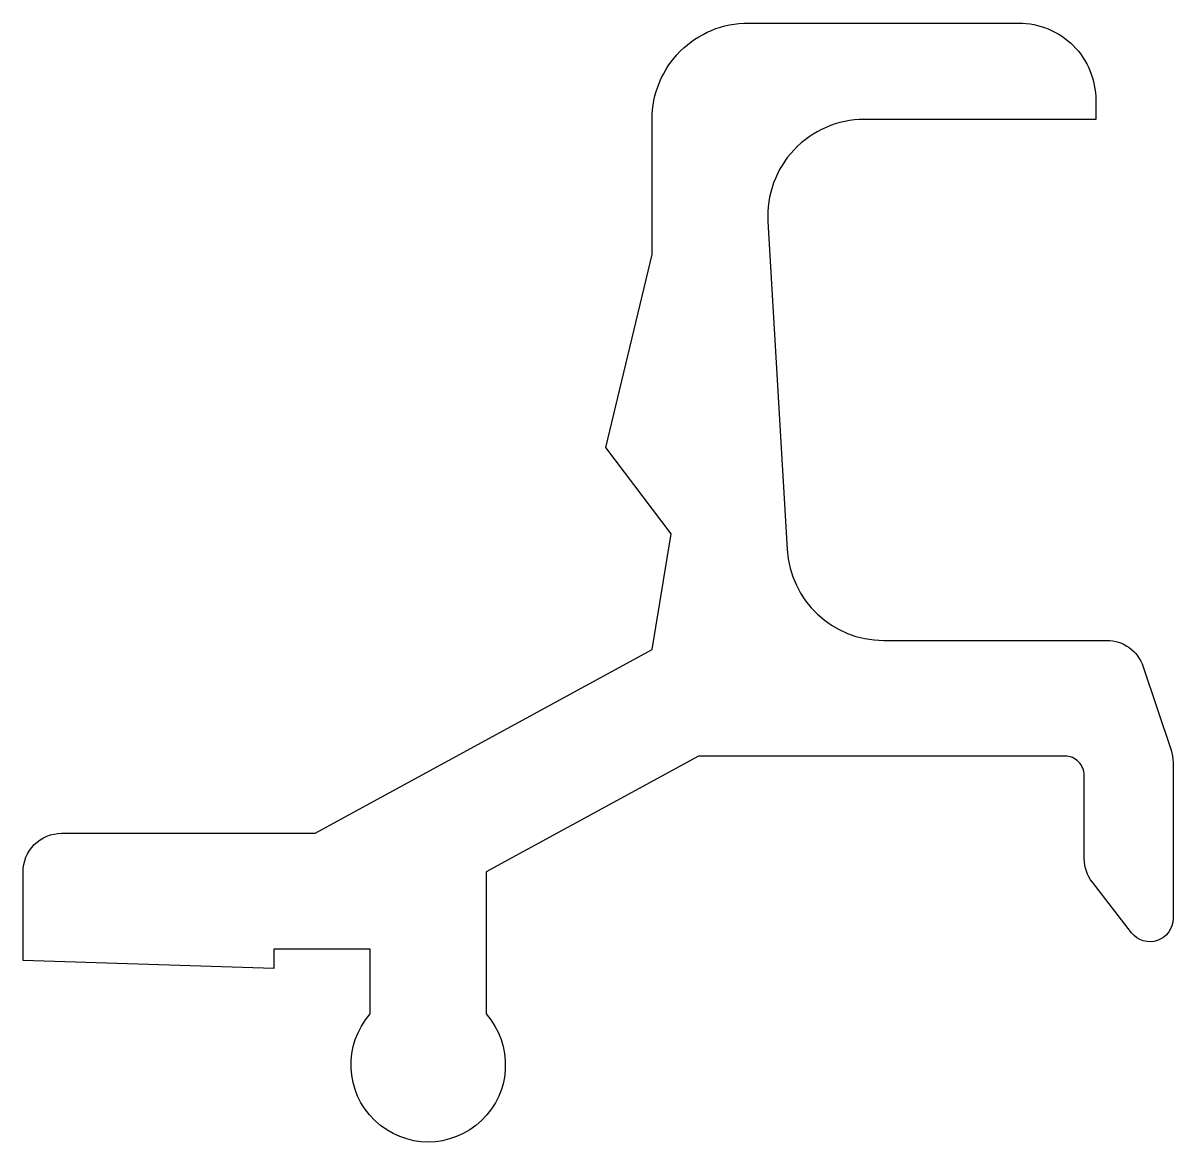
# Model space of a CAD drawing. Extents: x 163.3 to 193.1, y 210.4 to 239.4.
import ezdxf

# ---------------------------------------------------------------- set-up
doc = ezdxf.new("R2010")
doc.units = 0
doc.layers.get('0').update_dxf_attribs({"linetype": 'CONTINUOUS'})

msp = doc.modelspace()

# ---------------------------------------------------------------- linework, layer by layer
msp.add_lwpolyline([(169.772, 214.878), (163.272, 215.078), (163.272, 217.378, -0.414214), (164.272, 218.378), (170.84, 218.378), (179.572, 223.141), (180.072, 226.141), (178.372, 228.378), (179.572, 233.378), (179.572, 236.878, -0.414214), (182.072, 239.378), (189.072, 239.378, -0.414214), (191.072, 237.378), (191.072, 236.878), (185.072, 236.878, 0.431529), (182.576, 234.232), (183.076, 225.732, 0.397107), (185.572, 223.378), (191.351, 223.378, -0.322823), (192.3, 222.695), (193.021, 220.532, -0.080612), (193.072, 220.216), (193.072, 216.17, -0.714129), (191.998, 215.801), (190.983, 217.108, -0.166773), (190.772, 217.721), (190.772, 219.878, 0.414214), (190.272, 220.378), (180.772, 220.378), (175.272, 217.378), (175.272, 213.701, -2.21525), (172.272, 213.701), (172.272, 215.378), (169.772, 215.378)], format="xyb", close=True)

doc.saveas('drawing.dxf')
